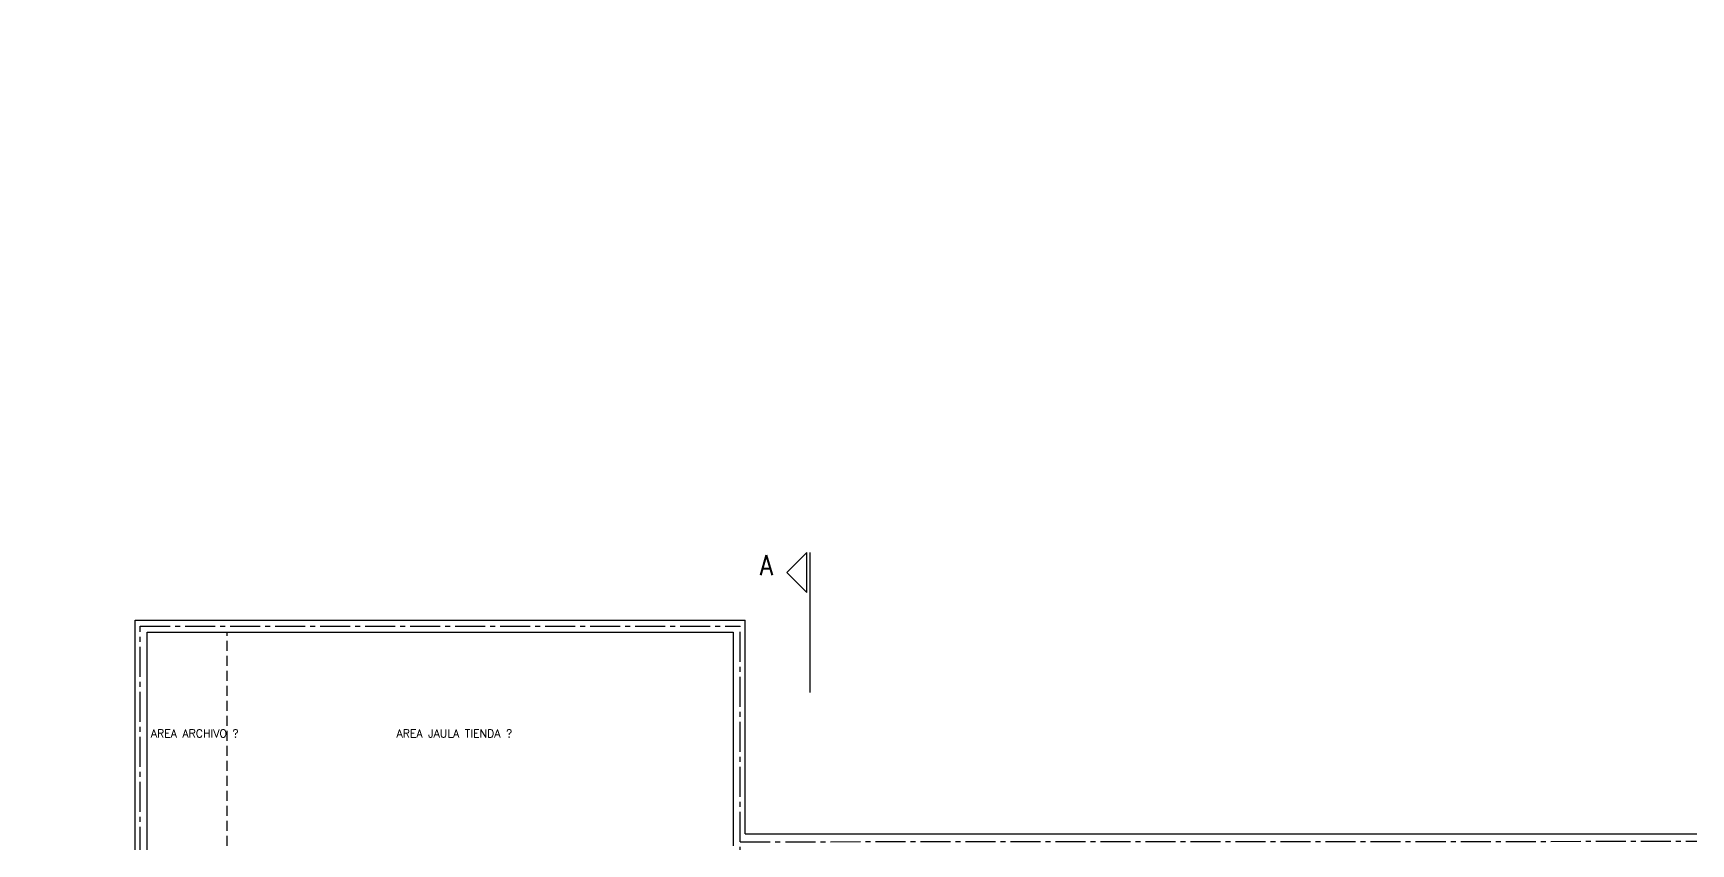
# Model space of a CAD drawing. Header units: metres. Extents: x 95 to 486, y 2972 to 3465.
# Drawn here: x 168.99 to 210.41, y 3246.96 to 3267.21 of the extents above; entities that cross this region are included whole.
import ezdxf

# ---------------------------------------------------------------- set-up
doc = ezdxf.new("R2010")
doc.units = ezdxf.units.M
for name, pattern in [('CENTER2', [1.125, 0.75, -0.125, 0.125, -0.125]), ('DASHDOT2', [0.5, 0.25, -0.125, 0, -0.125]), ('HIDDEN', [0.375, 0.25, -0.125])]:
    doc.linetypes.add(name, pattern=pattern)
for name, color, linetype in [('0_HOJA-CARATULA', 7, 'Continuous'), ('0_LINEAS-MEDIANERAS', 1, 'DASHDOT2'), ('0_MUROS', 7, 'Continuous'), ('C_COTAS', 5, 'Continuous'), ('T_TEXTOS', 3, 'Continuous')]:
    doc.layers.add(name, color=color, linetype=linetype)
doc.styles.add('ROMANS', font='romans.shx', dxfattribs={"width": 0.8, "height": 0.15})

msp = doc.modelspace()

# ---------------------------------------------------------------- linework, layer by layer
at = {"layer": '0_HOJA-CARATULA'}
msp.add_circle((196.2281, 3222.4589), 101.1095, dxfattribs=at)
at = {"layer": '0_LINEAS-MEDIANERAS', "linetype": 'CENTER2'}
for p, q in [((171.6611, 3252.3936), (186.6611, 3252.3936)), ((171.6611, 3232.0036), (171.6611, 3252.3936)), ((186.6611, 3238.0036), (186.6611, 3252.3936)), ((186.6611, 3247.0103), (225.5727, 3247.0278))]:
    msp.add_line(p, q, dxfattribs=at)
at = {"layer": '0_MUROS'}
for p, q in [((171.5361, 3252.5436), (186.7861, 3252.5436)), ((171.5361, 3232.0536), (171.5361, 3252.5436)), ((186.7861, 3247.2036), (186.7861, 3252.5436)), ((171.8361, 3232.0536), (171.8361, 3252.2436)), ((171.8361, 3252.2436), (186.4861, 3252.2436)), ((186.4861, 3252.2436), (186.4861, 3246.9036)), ((186.7861, 3247.2036), (216.7961, 3247.2036))]:
    msp.add_line(p, q, dxfattribs=at)
at = {"layer": '0_MUROS', "color": 5, "linetype": 'HIDDEN'}
msp.add_line((173.8361, 3246.9036), (173.8361, 3252.2436), dxfattribs=at)
at = {"layer": 'C_COTAS', "color": 5}
for p, q in [((187.8229, 3253.7336), (188.3229, 3254.2336)), ((188.3229, 3253.2336), (188.3229, 3254.2336)), ((188.4033, 3250.7369), (188.4033, 3254.2369)), ((187.8229, 3253.7336), (188.3229, 3253.2336))]:
    msp.add_line(p, q, dxfattribs=at)

# ---------------------------------------------------------------- texts
at = {"layer": 'C_COTAS', "color": 5, "style": 'ROMANS', "width": 0.85}
msp.add_text('A', height=0.5, dxfattribs=at).set_placement((187.1448, 3253.669))
at = {"layer": 'T_TEXTOS', "style": 'ROMANS'}
for s, p in [('AREA ARCHIVO ?', (171.9318, 3249.6156)), ('AREA JAULA TIENDA ?', (178.0713, 3249.6156))]:
    msp.add_text(s, height=0.2, dxfattribs=at).set_placement(p)

doc.saveas('drawing.dxf')
